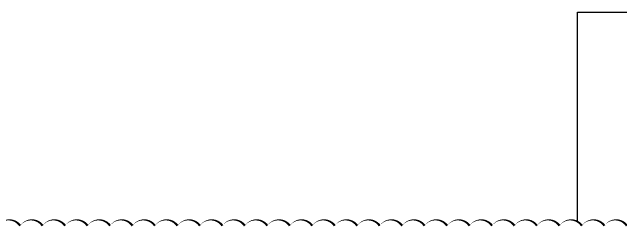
# Model space of a CAD drawing. Extents: x 1849385 to 2804940, y -773301 to -409130.
# Drawn here: x 2181552 to 2316982, y -466145 to -418316 of the extents above; entities that cross this region are included whole.
import ezdxf

# ---------------------------------------------------------------- set-up
doc = ezdxf.new("R2010")
doc.units = 0
doc.layers.add('#标注', color=1, linetype='Continuous')

msp = doc.modelspace()

# ---------------------------------------------------------------- linework, layer by layer
at = {"layer": '#标注', "color": 6}
msp.add_lwpolyline([(2178325.8, -465894.5, 0, 500, -0.52056705), (2183325.8, -465894.5, 0, 500, -0.52056705), (2188325.8, -465894.5, 0, 500, -0.52056705), (2193325.8, -465894.5, 0, 500, -0.52056705), (2198325.8, -465894.5, 0, 500, -0.52056705), (2203325.8, -465894.5, 0, 500, -0.52056705), (2208325.8, -465894.5, 0, 500, -0.52056705), (2213325.8, -465894.5, 0, 500, -0.52056705), (2218325.8, -465894.5, 0, 500, -0.52056705), (2223325.8, -465894.5, 0, 500, -0.52056705), (2228325.8, -465894.5, 0, 500, -0.52056705), (2233325.8, -465894.5, 0, 500, -0.52056705), (2238325.8, -465894.5, 0, 500, -0.52056705), (2243325.8, -465894.5, 0, 500, -0.52056705), (2248325.8, -465894.5, 0, 500, -0.52056705), (2253325.8, -465894.5, 0, 500, -0.52056705), (2258325.8, -465894.5, 0, 500, -0.52056705), (2263325.8, -465894.5, 0, 500, -0.52056705), (2268325.8, -465894.5, 0, 500, -0.52056705), (2273325.8, -465894.5, 0, 500, -0.52056705), (2278325.8, -465894.5, 0, 500, -0.52056705), (2283325.8, -465894.5, 0, 500, -0.52056705), (2288325.8, -465894.5, 0, 500, -0.52056705), (2293325.8, -465894.5, 0, 500, -0.52056705), (2298325.8, -465894.5, 0, 500, -0.52056705), (2303325.8, -465894.5, 0, 500, -0.52056705), (2308325.8, -465894.5, 0, 500, -0.52056705), (2313325.8, -465894.5, 0, 500, -0.52056705), (2318325.8, -465894.5, 0, 500, -0.52056705)], format="xyseb", dxfattribs=at)
at = {"layer": 'Defpoints', "color": 6, "ltscale": 300}
msp.add_lwpolyline([(2307347.4, -464999.5), (2307347.4, -418316.3), (2363496.4, -418316.3)], dxfattribs=at)

doc.saveas('drawing.dxf')
